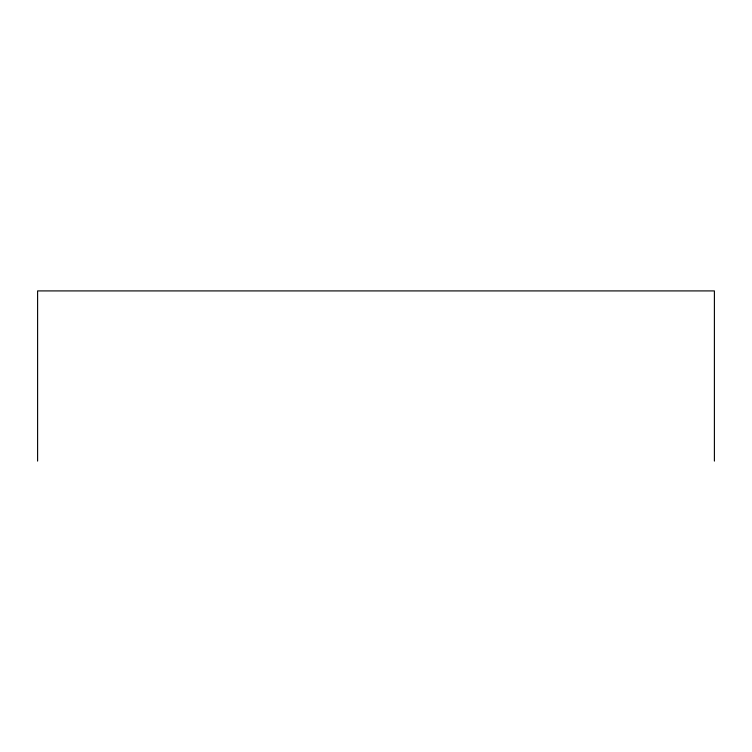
<?xml version="1.0" encoding="UTF-8"?>
<svg xmlns="http://www.w3.org/2000/svg" width="752" height="752" viewBox="0 0 752 752"><rect width="100%" height="100%" fill="white"/><g stroke="black" fill="none" stroke-linecap="round" stroke-linejoin="round"><path stroke-width="1.13" d="M714.4 461.089L714.4 290.911L37.6 290.911L37.6 461.089"/></g></svg>
